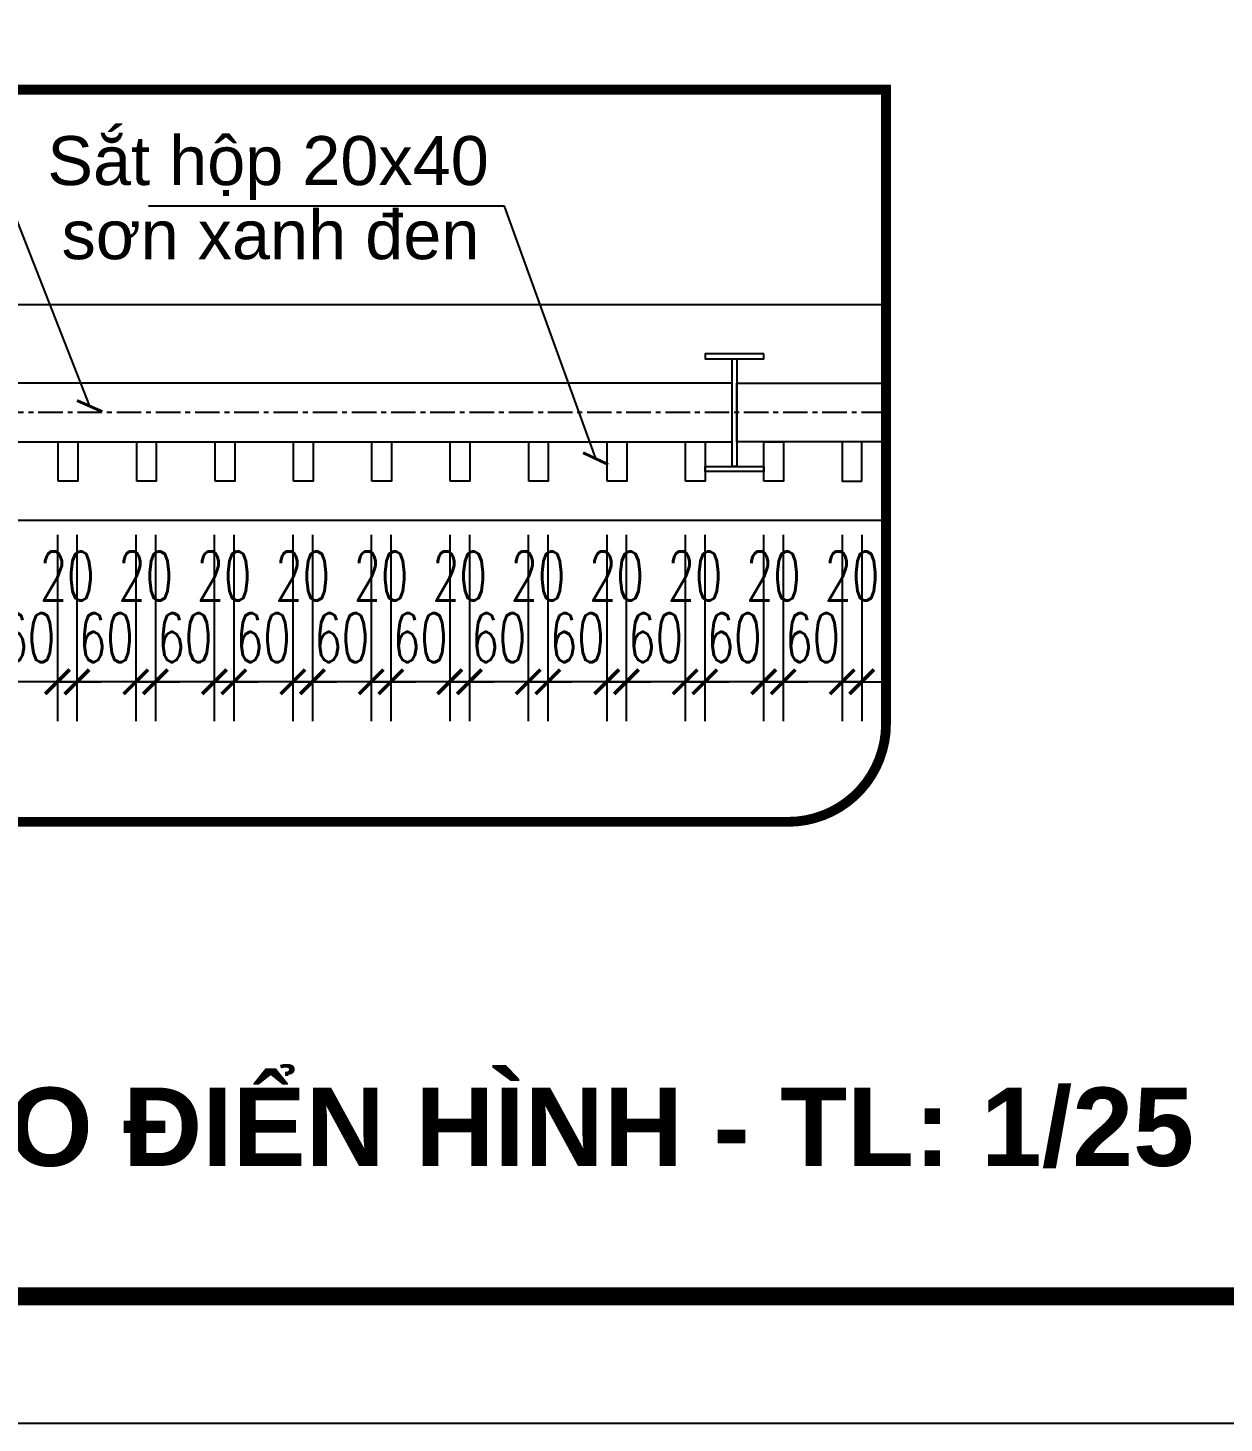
# Model space of a CAD drawing. Header units: millimetres. Extents: x -229618 to 2906, y -178063 to 96806.
# Drawn here: x -131605 to -129163, y -78701 to -75853 of the extents above; entities that cross this region are included whole.
import ezdxf
from ezdxf.enums import TextEntityAlignment as Align

# ---------------------------------------------------------------- set-up
doc = ezdxf.new("R2010")
doc.units = ezdxf.units.MM
doc.header["$LTSCALE"] = 200
doc.header["$MEASUREMENT"] = 0
doc.header["$PDMODE"] = 3
doc.header["$PDSIZE"] = 50
doc.linetypes.add('CENTER', pattern=[2, 1.25, -0.25, 0.25, -0.25])
doc.linetypes.add('DASHED2', pattern=[0.375, 0.25, -0.125])
doc.layers.get('0').update_dxf_attribs({"color": 95, "linetype": 'CONTINUOUS'})
doc.layers.get('DEFPOINTS').update_dxf_attribs({"linetype": 'CONTINUOUS'})
for name, color, linetype in [('CUA', 145, 'CONTINUOUS'), ('DIM', 251, 'CONTINUOUS'), ('KHUNGTEN', 7, 'CONTINUOUS'), ('NETTHAY', 252, 'CONTINUOUS'), ('TEXT', 33, 'CONTINUOUS'), ('TRUC', 251, 'CENTER')]:
    doc.layers.add(name, color=color, linetype=linetype)
doc.layers.add('in', color=203, linetype='CONTINUOUS', lineweight=5, plot=False)
doc.layers.add('khuat', color=8, linetype='DASHED2', lineweight=15)
doc.layers.add('thay', color=7, linetype='CONTINUOUS', lineweight=18)
doc.styles.add('Aria H B iso', font='Vharialb_0.ttf')
doc.styles.add('Arial iso', font='vnarial_0.ttf')
doc.styles.add('Scale', font='vnsimli.shx', dxfattribs={"width": 0.65, "bigfont": 'bigfont.shx'})
doc.dimstyles.new('Scale', dxfattribs={"dimscale": 75, "dimtxt": 2, "dimasz": 1, "dimexe": 1.6, "dimexo": 0, "dimgap": 0.8, "dimtad": 1, "dimdec": 0, "dimzin": 0, "dimdsep": 46, "dimtxsty": 'Scale', "dimblk": 'ARCHTICK', "dimcen": 0.1, "dimdle": 1, "dimclrd": 256, "dimclre": 256, "dimclrt": 3, "dimadec": 0, "dimazin": 0, "dimtfac": 1, "dimtdec": 0, "dimtix": 1, "dimtmove": 2, "dimatfit": 3, "dimldrblk": 'ARCHTICK', "dimfxl": 0, "dimtolj": 1, "dimtzin": 0, "dimarcsym": 0})

# ---------------------------------------------------------------- blocks, each defined once
blk = doc.blocks.new('KhungA3')
at = {"layer": 'DEFPOINTS', "color": 8}
blk.add_lwpolyline([(-3.738, 3.813), (416.305, 3.813), (416.305, 300.813), (-3.738, 300.813)], close=True, dxfattribs=at)
at = {"layer": 'KHUNGTEN', "color": 4, "const_width": 0.724}
blk.add_lwpolyline([(7.542, 8.987), (411.131, 8.987), (411.131, 295.639), (7.542, 295.639)], close=True, dxfattribs=at)
blk = doc.blocks.new('_ArchTick')
at = {"color": 0, "linetype": 'ByBlock', "const_width": 0.15}
blk.add_lwpolyline([(-0.5, -0.5), (0.5, 0.5)], dxfattribs=at)
blk = doc.blocks.new('*D1469')
at = {"layer": 'DEFPOINTS', "color": 0, "linetype": 'Continuous'}
for p in [(-130063, -76888), (-129942.8, -76888), (-130063, -77187.7)]:
    blk.add_point(p, dxfattribs=at)
at = {"layer": 'DIM', "linetype": 'Continuous', "lineweight": -2}
for p, q in [((-130063, -76888), (-130063, -77267.7)), ((-129942.8, -76888), (-129942.8, -77267.7)), ((-130063, -77187.7), (-130113, -77187.7)), ((-129942.8, -77187.7), (-130063, -77187.7)), ((-129942.8, -77187.7), (-129892.8, -77187.7))]:
    blk.add_line(p, q, dxfattribs=at)
at = {"layer": 'DIM', "linetype": 'Continuous', "lineweight": -2, "xscale": 50, "yscale": 50, "zscale": 50}
blk.add_blockref('_ArchTick', (-130063, -77187.7), dxfattribs=at)
at = {"layer": 'DIM', "linetype": 'Continuous', "lineweight": -2, "xscale": 50, "yscale": 50, "zscale": 50, "rotation": 180}
blk.add_blockref('_ArchTick', (-129942.8, -77187.7), dxfattribs=at)
at = {"layer": 'DIM', "color": 3, "linetype": 'Continuous', "insert": (-130002.9, -77097.7), "char_height": 100, "attachment_point": 5, "style": 'Scale'}
blk.add_mtext('\\A1;60', dxfattribs=at)
blk = doc.blocks.new('*D1470')
at = {"layer": 'DEFPOINTS', "color": 0, "linetype": 'Continuous'}
for p in [(-129942.8, -76888), (-129902.8, -76888), (-129942.8, -77187.7)]:
    blk.add_point(p, dxfattribs=at)
at = {"layer": 'DIM', "linetype": 'Continuous', "lineweight": -2}
for p, q in [((-129942.8, -76888), (-129942.8, -77267.7)), ((-129902.8, -76888), (-129902.8, -77267.7)), ((-129942.8, -77187.7), (-129992.8, -77187.7)), ((-129902.8, -77187.7), (-129942.8, -77187.7)), ((-129902.8, -77187.7), (-129852.8, -77187.7))]:
    blk.add_line(p, q, dxfattribs=at)
at = {"layer": 'DIM', "linetype": 'Continuous', "lineweight": -2, "xscale": 50, "yscale": 50, "zscale": 50}
blk.add_blockref('_ArchTick', (-129942.8, -77187.7), dxfattribs=at)
at = {"layer": 'DIM', "linetype": 'Continuous', "lineweight": -2, "xscale": 50, "yscale": 50, "zscale": 50, "rotation": 180}
blk.add_blockref('_ArchTick', (-129902.8, -77187.7), dxfattribs=at)
at = {"layer": 'DIM', "color": 3, "linetype": 'Continuous', "insert": (-129922.8, -76972.1), "char_height": 100, "attachment_point": 5, "style": 'Scale'}
blk.add_mtext('\\A1;20', dxfattribs=at)
blk = doc.blocks.new('*D1471')
at = {"layer": 'DEFPOINTS', "color": 0, "linetype": 'Continuous'}
for p in [(-130223.1, -76888), (-130103, -76888), (-130223.1, -77187.7)]:
    blk.add_point(p, dxfattribs=at)
at = {"layer": 'DIM', "linetype": 'Continuous', "lineweight": -2}
for p, q in [((-130223.1, -76888), (-130223.1, -77267.7)), ((-130103, -76888), (-130103, -77267.7)), ((-130223.1, -77187.7), (-130273.1, -77187.7)), ((-130103, -77187.7), (-130223.1, -77187.7)), ((-130103, -77187.7), (-130053, -77187.7))]:
    blk.add_line(p, q, dxfattribs=at)
at = {"layer": 'DIM', "linetype": 'Continuous', "lineweight": -2, "xscale": 50, "yscale": 50, "zscale": 50}
blk.add_blockref('_ArchTick', (-130223.1, -77187.7), dxfattribs=at)
at = {"layer": 'DIM', "linetype": 'Continuous', "lineweight": -2, "xscale": 50, "yscale": 50, "zscale": 50, "rotation": 180}
blk.add_blockref('_ArchTick', (-130103, -77187.7), dxfattribs=at)
at = {"layer": 'DIM', "color": 3, "linetype": 'Continuous', "insert": (-130163.1, -77097.7), "char_height": 100, "attachment_point": 5, "style": 'Scale'}
blk.add_mtext('\\A1;60', dxfattribs=at)
blk = doc.blocks.new('*D1472')
at = {"layer": 'DEFPOINTS', "color": 0, "linetype": 'Continuous'}
for p in [(-130103, -76888), (-130063, -76888), (-130103, -77187.7)]:
    blk.add_point(p, dxfattribs=at)
at = {"layer": 'DIM', "linetype": 'Continuous', "lineweight": -2}
for p, q in [((-130103, -76888), (-130103, -77267.7)), ((-130063, -76888), (-130063, -77267.7)), ((-130103, -77187.7), (-130153, -77187.7)), ((-130063, -77187.7), (-130103, -77187.7)), ((-130063, -77187.7), (-130013, -77187.7))]:
    blk.add_line(p, q, dxfattribs=at)
at = {"layer": 'DIM', "linetype": 'Continuous', "lineweight": -2, "xscale": 50, "yscale": 50, "zscale": 50}
blk.add_blockref('_ArchTick', (-130103, -77187.7), dxfattribs=at)
at = {"layer": 'DIM', "linetype": 'Continuous', "lineweight": -2, "xscale": 50, "yscale": 50, "zscale": 50, "rotation": 180}
blk.add_blockref('_ArchTick', (-130063, -77187.7), dxfattribs=at)
at = {"layer": 'DIM', "color": 3, "linetype": 'Continuous', "insert": (-130083, -76972.1), "char_height": 100, "attachment_point": 5, "style": 'Scale'}
blk.add_mtext('\\A1;20', dxfattribs=at)
blk = doc.blocks.new('*D1473')
at = {"layer": 'DEFPOINTS', "color": 0, "linetype": 'Continuous'}
for p in [(-130383.3, -76888), (-130263.1, -76888), (-130383.3, -77187.7)]:
    blk.add_point(p, dxfattribs=at)
at = {"layer": 'DIM', "linetype": 'Continuous', "lineweight": -2}
for p, q in [((-130383.3, -76888), (-130383.3, -77267.7)), ((-130263.1, -76888), (-130263.1, -77267.7)), ((-130383.3, -77187.7), (-130433.3, -77187.7)), ((-130263.1, -77187.7), (-130383.3, -77187.7)), ((-130263.1, -77187.7), (-130213.1, -77187.7))]:
    blk.add_line(p, q, dxfattribs=at)
at = {"layer": 'DIM', "linetype": 'Continuous', "lineweight": -2, "xscale": 50, "yscale": 50, "zscale": 50}
blk.add_blockref('_ArchTick', (-130383.3, -77187.7), dxfattribs=at)
at = {"layer": 'DIM', "linetype": 'Continuous', "lineweight": -2, "xscale": 50, "yscale": 50, "zscale": 50, "rotation": 180}
blk.add_blockref('_ArchTick', (-130263.1, -77187.7), dxfattribs=at)
at = {"layer": 'DIM', "color": 3, "linetype": 'Continuous', "insert": (-130323.2, -77097.7), "char_height": 100, "attachment_point": 5, "style": 'Scale'}
blk.add_mtext('\\A1;60', dxfattribs=at)
blk = doc.blocks.new('*D1474')
at = {"layer": 'DEFPOINTS', "color": 0, "linetype": 'Continuous'}
for p in [(-130263.1, -76888), (-130223.1, -76888), (-130263.1, -77187.7)]:
    blk.add_point(p, dxfattribs=at)
at = {"layer": 'DIM', "linetype": 'Continuous', "lineweight": -2}
for p, q in [((-130263.1, -76888), (-130263.1, -77267.7)), ((-130223.1, -76888), (-130223.1, -77267.7)), ((-130263.1, -77187.7), (-130313.1, -77187.7)), ((-130223.1, -77187.7), (-130263.1, -77187.7)), ((-130223.1, -77187.7), (-130173.1, -77187.7))]:
    blk.add_line(p, q, dxfattribs=at)
at = {"layer": 'DIM', "linetype": 'Continuous', "lineweight": -2, "xscale": 50, "yscale": 50, "zscale": 50}
blk.add_blockref('_ArchTick', (-130263.1, -77187.7), dxfattribs=at)
at = {"layer": 'DIM', "linetype": 'Continuous', "lineweight": -2, "xscale": 50, "yscale": 50, "zscale": 50, "rotation": 180}
blk.add_blockref('_ArchTick', (-130223.1, -77187.7), dxfattribs=at)
at = {"layer": 'DIM', "color": 3, "linetype": 'Continuous', "insert": (-130243.1, -76972.1), "char_height": 100, "attachment_point": 5, "style": 'Scale'}
blk.add_mtext('\\A1;20', dxfattribs=at)
blk = doc.blocks.new('*D1475')
at = {"layer": 'DEFPOINTS', "color": 0, "linetype": 'Continuous'}
for p in [(-130543.5, -76888), (-130423.3, -76888), (-130543.5, -77187.7)]:
    blk.add_point(p, dxfattribs=at)
at = {"layer": 'DIM', "linetype": 'Continuous', "lineweight": -2}
for p, q in [((-130543.5, -76888), (-130543.5, -77267.7)), ((-130423.3, -76888), (-130423.3, -77267.7)), ((-130543.5, -77187.7), (-130593.5, -77187.7)), ((-130423.3, -77187.7), (-130543.5, -77187.7)), ((-130423.3, -77187.7), (-130373.3, -77187.7))]:
    blk.add_line(p, q, dxfattribs=at)
at = {"layer": 'DIM', "linetype": 'Continuous', "lineweight": -2, "xscale": 50, "yscale": 50, "zscale": 50}
blk.add_blockref('_ArchTick', (-130543.5, -77187.7), dxfattribs=at)
at = {"layer": 'DIM', "linetype": 'Continuous', "lineweight": -2, "xscale": 50, "yscale": 50, "zscale": 50, "rotation": 180}
blk.add_blockref('_ArchTick', (-130423.3, -77187.7), dxfattribs=at)
at = {"layer": 'DIM', "color": 3, "linetype": 'Continuous', "insert": (-130483.4, -77097.7), "char_height": 100, "attachment_point": 5, "style": 'Scale'}
blk.add_mtext('\\A1;60', dxfattribs=at)
blk = doc.blocks.new('*D1476')
at = {"layer": 'DEFPOINTS', "color": 0, "linetype": 'Continuous'}
for p in [(-130423.3, -76888), (-130383.3, -76888), (-130423.3, -77187.7)]:
    blk.add_point(p, dxfattribs=at)
at = {"layer": 'DIM', "linetype": 'Continuous', "lineweight": -2}
for p, q in [((-130423.3, -76888), (-130423.3, -77267.7)), ((-130383.3, -76888), (-130383.3, -77267.7)), ((-130423.3, -77187.7), (-130473.3, -77187.7)), ((-130383.3, -77187.7), (-130423.3, -77187.7)), ((-130383.3, -77187.7), (-130333.3, -77187.7))]:
    blk.add_line(p, q, dxfattribs=at)
at = {"layer": 'DIM', "linetype": 'Continuous', "lineweight": -2, "xscale": 50, "yscale": 50, "zscale": 50}
blk.add_blockref('_ArchTick', (-130423.3, -77187.7), dxfattribs=at)
at = {"layer": 'DIM', "linetype": 'Continuous', "lineweight": -2, "xscale": 50, "yscale": 50, "zscale": 50, "rotation": 180}
blk.add_blockref('_ArchTick', (-130383.3, -77187.7), dxfattribs=at)
at = {"layer": 'DIM', "color": 3, "linetype": 'Continuous', "insert": (-130403.3, -76972.1), "char_height": 100, "attachment_point": 5, "style": 'Scale'}
blk.add_mtext('\\A1;20', dxfattribs=at)
blk = doc.blocks.new('*D1477')
at = {"layer": 'DEFPOINTS', "color": 0, "linetype": 'Continuous'}
for p in [(-130703.6, -76888), (-130583.5, -76888), (-130703.6, -77187.7)]:
    blk.add_point(p, dxfattribs=at)
at = {"layer": 'DIM', "linetype": 'Continuous', "lineweight": -2}
for p, q in [((-130703.6, -76888), (-130703.6, -77267.7)), ((-130583.5, -76888), (-130583.5, -77267.7)), ((-130703.6, -77187.7), (-130753.6, -77187.7)), ((-130583.5, -77187.7), (-130703.6, -77187.7)), ((-130583.5, -77187.7), (-130533.5, -77187.7))]:
    blk.add_line(p, q, dxfattribs=at)
at = {"layer": 'DIM', "linetype": 'Continuous', "lineweight": -2, "xscale": 50, "yscale": 50, "zscale": 50}
blk.add_blockref('_ArchTick', (-130703.6, -77187.7), dxfattribs=at)
at = {"layer": 'DIM', "linetype": 'Continuous', "lineweight": -2, "xscale": 50, "yscale": 50, "zscale": 50, "rotation": 180}
blk.add_blockref('_ArchTick', (-130583.5, -77187.7), dxfattribs=at)
at = {"layer": 'DIM', "color": 3, "linetype": 'Continuous', "insert": (-130643.5, -77097.7), "char_height": 100, "attachment_point": 5, "style": 'Scale'}
blk.add_mtext('\\A1;60', dxfattribs=at)
blk = doc.blocks.new('*D1478')
at = {"layer": 'DEFPOINTS', "color": 0, "linetype": 'Continuous'}
for p in [(-130583.5, -76888), (-130543.5, -76888), (-130583.5, -77187.7)]:
    blk.add_point(p, dxfattribs=at)
at = {"layer": 'DIM', "linetype": 'Continuous', "lineweight": -2}
for p, q in [((-130583.5, -76888), (-130583.5, -77267.7)), ((-130543.5, -76888), (-130543.5, -77267.7)), ((-130583.5, -77187.7), (-130633.5, -77187.7)), ((-130543.5, -77187.7), (-130583.5, -77187.7)), ((-130543.5, -77187.7), (-130493.5, -77187.7))]:
    blk.add_line(p, q, dxfattribs=at)
at = {"layer": 'DIM', "linetype": 'Continuous', "lineweight": -2, "xscale": 50, "yscale": 50, "zscale": 50}
blk.add_blockref('_ArchTick', (-130583.5, -77187.7), dxfattribs=at)
at = {"layer": 'DIM', "linetype": 'Continuous', "lineweight": -2, "xscale": 50, "yscale": 50, "zscale": 50, "rotation": 180}
blk.add_blockref('_ArchTick', (-130543.5, -77187.7), dxfattribs=at)
at = {"layer": 'DIM', "color": 3, "linetype": 'Continuous', "insert": (-130563.5, -76972.1), "char_height": 100, "attachment_point": 5, "style": 'Scale'}
blk.add_mtext('\\A1;20', dxfattribs=at)
blk = doc.blocks.new('*D1479')
at = {"layer": 'DEFPOINTS', "color": 0, "linetype": 'Continuous'}
for p in [(-130863.8, -76888), (-130743.6, -76888), (-130863.8, -77187.7)]:
    blk.add_point(p, dxfattribs=at)
at = {"layer": 'DIM', "linetype": 'Continuous', "lineweight": -2}
for p, q in [((-130863.8, -76888), (-130863.8, -77267.7)), ((-130743.6, -76888), (-130743.6, -77267.7)), ((-130863.8, -77187.7), (-130913.8, -77187.7)), ((-130743.6, -77187.7), (-130863.8, -77187.7)), ((-130743.6, -77187.7), (-130693.6, -77187.7))]:
    blk.add_line(p, q, dxfattribs=at)
at = {"layer": 'DIM', "linetype": 'Continuous', "lineweight": -2, "xscale": 50, "yscale": 50, "zscale": 50}
blk.add_blockref('_ArchTick', (-130863.8, -77187.7), dxfattribs=at)
at = {"layer": 'DIM', "linetype": 'Continuous', "lineweight": -2, "xscale": 50, "yscale": 50, "zscale": 50, "rotation": 180}
blk.add_blockref('_ArchTick', (-130743.6, -77187.7), dxfattribs=at)
at = {"layer": 'DIM', "color": 3, "linetype": 'Continuous', "insert": (-130803.7, -77097.7), "char_height": 100, "attachment_point": 5, "style": 'Scale'}
blk.add_mtext('\\A1;60', dxfattribs=at)
blk = doc.blocks.new('*D1480')
at = {"layer": 'DEFPOINTS', "color": 0, "linetype": 'Continuous'}
for p in [(-130743.6, -76888), (-130703.6, -76888), (-130743.6, -77187.7)]:
    blk.add_point(p, dxfattribs=at)
at = {"layer": 'DIM', "linetype": 'Continuous', "lineweight": -2}
for p, q in [((-130743.6, -76888), (-130743.6, -77267.7)), ((-130703.6, -76888), (-130703.6, -77267.7)), ((-130743.6, -77187.7), (-130793.6, -77187.7)), ((-130703.6, -77187.7), (-130743.6, -77187.7)), ((-130703.6, -77187.7), (-130653.6, -77187.7))]:
    blk.add_line(p, q, dxfattribs=at)
at = {"layer": 'DIM', "linetype": 'Continuous', "lineweight": -2, "xscale": 50, "yscale": 50, "zscale": 50}
blk.add_blockref('_ArchTick', (-130743.6, -77187.7), dxfattribs=at)
at = {"layer": 'DIM', "linetype": 'Continuous', "lineweight": -2, "xscale": 50, "yscale": 50, "zscale": 50, "rotation": 180}
blk.add_blockref('_ArchTick', (-130703.6, -77187.7), dxfattribs=at)
at = {"layer": 'DIM', "color": 3, "linetype": 'Continuous', "insert": (-130723.6, -76972.1), "char_height": 100, "attachment_point": 5, "style": 'Scale'}
blk.add_mtext('\\A1;20', dxfattribs=at)
blk = doc.blocks.new('*D1481')
at = {"layer": 'DEFPOINTS', "color": 0, "linetype": 'Continuous'}
for p in [(-131023.9, -76888), (-130903.8, -76888), (-131023.9, -77187.7)]:
    blk.add_point(p, dxfattribs=at)
at = {"layer": 'DIM', "linetype": 'Continuous', "lineweight": -2}
for p, q in [((-131023.9, -76888), (-131023.9, -77267.7)), ((-130903.8, -76888), (-130903.8, -77267.7)), ((-131023.9, -77187.7), (-131073.9, -77187.7)), ((-130903.8, -77187.7), (-131023.9, -77187.7)), ((-130903.8, -77187.7), (-130853.8, -77187.7))]:
    blk.add_line(p, q, dxfattribs=at)
at = {"layer": 'DIM', "linetype": 'Continuous', "lineweight": -2, "xscale": 50, "yscale": 50, "zscale": 50}
blk.add_blockref('_ArchTick', (-131023.9, -77187.7), dxfattribs=at)
at = {"layer": 'DIM', "linetype": 'Continuous', "lineweight": -2, "xscale": 50, "yscale": 50, "zscale": 50, "rotation": 180}
blk.add_blockref('_ArchTick', (-130903.8, -77187.7), dxfattribs=at)
at = {"layer": 'DIM', "color": 3, "linetype": 'Continuous', "insert": (-130963.9, -77097.7), "char_height": 100, "attachment_point": 5, "style": 'Scale'}
blk.add_mtext('\\A1;60', dxfattribs=at)
blk = doc.blocks.new('*D1482')
at = {"layer": 'DEFPOINTS', "color": 0, "linetype": 'Continuous'}
for p in [(-130903.8, -76888), (-130863.8, -76888), (-130903.8, -77187.7)]:
    blk.add_point(p, dxfattribs=at)
at = {"layer": 'DIM', "linetype": 'Continuous', "lineweight": -2}
for p, q in [((-130903.8, -76888), (-130903.8, -77267.7)), ((-130863.8, -76888), (-130863.8, -77267.7)), ((-130903.8, -77187.7), (-130953.8, -77187.7)), ((-130863.8, -77187.7), (-130903.8, -77187.7)), ((-130863.8, -77187.7), (-130813.8, -77187.7))]:
    blk.add_line(p, q, dxfattribs=at)
at = {"layer": 'DIM', "linetype": 'Continuous', "lineweight": -2, "xscale": 50, "yscale": 50, "zscale": 50}
blk.add_blockref('_ArchTick', (-130903.8, -77187.7), dxfattribs=at)
at = {"layer": 'DIM', "linetype": 'Continuous', "lineweight": -2, "xscale": 50, "yscale": 50, "zscale": 50, "rotation": 180}
blk.add_blockref('_ArchTick', (-130863.8, -77187.7), dxfattribs=at)
at = {"layer": 'DIM', "color": 3, "linetype": 'Continuous', "insert": (-130883.8, -76972.1), "char_height": 100, "attachment_point": 5, "style": 'Scale'}
blk.add_mtext('\\A1;20', dxfattribs=at)
blk = doc.blocks.new('*D1483')
at = {"layer": 'DEFPOINTS', "color": 0, "linetype": 'Continuous'}
for p in [(-131184.1, -76888), (-131063.9, -76888), (-131184.1, -77187.7)]:
    blk.add_point(p, dxfattribs=at)
at = {"layer": 'DIM', "linetype": 'Continuous', "lineweight": -2}
for p, q in [((-131184.1, -76888), (-131184.1, -77267.7)), ((-131063.9, -76888), (-131063.9, -77267.7)), ((-131184.1, -77187.7), (-131234.1, -77187.7)), ((-131063.9, -77187.7), (-131184.1, -77187.7)), ((-131063.9, -77187.7), (-131013.9, -77187.7))]:
    blk.add_line(p, q, dxfattribs=at)
at = {"layer": 'DIM', "linetype": 'Continuous', "lineweight": -2, "xscale": 50, "yscale": 50, "zscale": 50}
blk.add_blockref('_ArchTick', (-131184.1, -77187.7), dxfattribs=at)
at = {"layer": 'DIM', "linetype": 'Continuous', "lineweight": -2, "xscale": 50, "yscale": 50, "zscale": 50, "rotation": 180}
blk.add_blockref('_ArchTick', (-131063.9, -77187.7), dxfattribs=at)
at = {"layer": 'DIM', "color": 3, "linetype": 'Continuous', "insert": (-131124, -77097.7), "char_height": 100, "attachment_point": 5, "style": 'Scale'}
blk.add_mtext('\\A1;60', dxfattribs=at)
blk = doc.blocks.new('*D1484')
at = {"layer": 'DEFPOINTS', "color": 0, "linetype": 'Continuous'}
for p in [(-131063.9, -76888), (-131023.9, -76888), (-131063.9, -77187.7)]:
    blk.add_point(p, dxfattribs=at)
at = {"layer": 'DIM', "linetype": 'Continuous', "lineweight": -2}
for p, q in [((-131063.9, -76888), (-131063.9, -77267.7)), ((-131023.9, -76888), (-131023.9, -77267.7)), ((-131063.9, -77187.7), (-131113.9, -77187.7)), ((-131023.9, -77187.7), (-131063.9, -77187.7)), ((-131023.9, -77187.7), (-130973.9, -77187.7))]:
    blk.add_line(p, q, dxfattribs=at)
at = {"layer": 'DIM', "linetype": 'Continuous', "lineweight": -2, "xscale": 50, "yscale": 50, "zscale": 50}
blk.add_blockref('_ArchTick', (-131063.9, -77187.7), dxfattribs=at)
at = {"layer": 'DIM', "linetype": 'Continuous', "lineweight": -2, "xscale": 50, "yscale": 50, "zscale": 50, "rotation": 180}
blk.add_blockref('_ArchTick', (-131023.9, -77187.7), dxfattribs=at)
at = {"layer": 'DIM', "color": 3, "linetype": 'Continuous', "insert": (-131043.9, -76972.1), "char_height": 100, "attachment_point": 5, "style": 'Scale'}
blk.add_mtext('\\A1;20', dxfattribs=at)
blk = doc.blocks.new('*D1485')
at = {"layer": 'DEFPOINTS', "color": 0, "linetype": 'Continuous'}
for p in [(-131344.3, -76888), (-131224.1, -76888), (-131344.3, -77187.7)]:
    blk.add_point(p, dxfattribs=at)
at = {"layer": 'DIM', "linetype": 'Continuous', "lineweight": -2}
for p, q in [((-131344.3, -76888), (-131344.3, -77267.7)), ((-131224.1, -76888), (-131224.1, -77267.7)), ((-131344.3, -77187.7), (-131394.3, -77187.7)), ((-131224.1, -77187.7), (-131344.3, -77187.7)), ((-131224.1, -77187.7), (-131174.1, -77187.7))]:
    blk.add_line(p, q, dxfattribs=at)
at = {"layer": 'DIM', "linetype": 'Continuous', "lineweight": -2, "xscale": 50, "yscale": 50, "zscale": 50}
blk.add_blockref('_ArchTick', (-131344.3, -77187.7), dxfattribs=at)
at = {"layer": 'DIM', "linetype": 'Continuous', "lineweight": -2, "xscale": 50, "yscale": 50, "zscale": 50, "rotation": 180}
blk.add_blockref('_ArchTick', (-131224.1, -77187.7), dxfattribs=at)
at = {"layer": 'DIM', "color": 3, "linetype": 'Continuous', "insert": (-131284.2, -77097.7), "char_height": 100, "attachment_point": 5, "style": 'Scale'}
blk.add_mtext('\\A1;60', dxfattribs=at)
blk = doc.blocks.new('*D1486')
at = {"layer": 'DEFPOINTS', "color": 0, "linetype": 'Continuous'}
for p in [(-131224.1, -76888), (-131184.1, -76888), (-131224.1, -77187.7)]:
    blk.add_point(p, dxfattribs=at)
at = {"layer": 'DIM', "linetype": 'Continuous', "lineweight": -2}
for p, q in [((-131224.1, -76888), (-131224.1, -77267.7)), ((-131184.1, -76888), (-131184.1, -77267.7)), ((-131224.1, -77187.7), (-131274.1, -77187.7)), ((-131184.1, -77187.7), (-131224.1, -77187.7)), ((-131184.1, -77187.7), (-131134.1, -77187.7))]:
    blk.add_line(p, q, dxfattribs=at)
at = {"layer": 'DIM', "linetype": 'Continuous', "lineweight": -2, "xscale": 50, "yscale": 50, "zscale": 50}
blk.add_blockref('_ArchTick', (-131224.1, -77187.7), dxfattribs=at)
at = {"layer": 'DIM', "linetype": 'Continuous', "lineweight": -2, "xscale": 50, "yscale": 50, "zscale": 50, "rotation": 180}
blk.add_blockref('_ArchTick', (-131184.1, -77187.7), dxfattribs=at)
at = {"layer": 'DIM', "color": 3, "linetype": 'Continuous', "insert": (-131204.1, -76972.1), "char_height": 100, "attachment_point": 5, "style": 'Scale'}
blk.add_mtext('\\A1;20', dxfattribs=at)
blk = doc.blocks.new('*D1487')
at = {"layer": 'DEFPOINTS', "color": 0, "linetype": 'Continuous'}
for p in [(-131504.4, -76888), (-131384.3, -76888), (-131504.4, -77187.7)]:
    blk.add_point(p, dxfattribs=at)
at = {"layer": 'DIM', "linetype": 'Continuous', "lineweight": -2}
for p, q in [((-131504.4, -76888), (-131504.4, -77267.7)), ((-131384.3, -76888), (-131384.3, -77267.7)), ((-131504.4, -77187.7), (-131554.4, -77187.7)), ((-131384.3, -77187.7), (-131504.4, -77187.7)), ((-131384.3, -77187.7), (-131334.3, -77187.7))]:
    blk.add_line(p, q, dxfattribs=at)
at = {"layer": 'DIM', "linetype": 'Continuous', "lineweight": -2, "xscale": 50, "yscale": 50, "zscale": 50}
blk.add_blockref('_ArchTick', (-131504.4, -77187.7), dxfattribs=at)
at = {"layer": 'DIM', "linetype": 'Continuous', "lineweight": -2, "xscale": 50, "yscale": 50, "zscale": 50, "rotation": 180}
blk.add_blockref('_ArchTick', (-131384.3, -77187.7), dxfattribs=at)
at = {"layer": 'DIM', "color": 3, "linetype": 'Continuous', "insert": (-131444.3, -77097.7), "char_height": 100, "attachment_point": 5, "style": 'Scale'}
blk.add_mtext('\\A1;60', dxfattribs=at)
blk = doc.blocks.new('*D1488')
at = {"layer": 'DEFPOINTS', "color": 0, "linetype": 'Continuous'}
for p in [(-131384.3, -76888), (-131344.3, -76888), (-131384.3, -77187.7)]:
    blk.add_point(p, dxfattribs=at)
at = {"layer": 'DIM', "linetype": 'Continuous', "lineweight": -2}
for p, q in [((-131384.3, -76888), (-131384.3, -77267.7)), ((-131344.3, -76888), (-131344.3, -77267.7)), ((-131384.3, -77187.7), (-131434.3, -77187.7)), ((-131344.3, -77187.7), (-131384.3, -77187.7)), ((-131344.3, -77187.7), (-131294.3, -77187.7))]:
    blk.add_line(p, q, dxfattribs=at)
at = {"layer": 'DIM', "linetype": 'Continuous', "lineweight": -2, "xscale": 50, "yscale": 50, "zscale": 50}
blk.add_blockref('_ArchTick', (-131384.3, -77187.7), dxfattribs=at)
at = {"layer": 'DIM', "linetype": 'Continuous', "lineweight": -2, "xscale": 50, "yscale": 50, "zscale": 50, "rotation": 180}
blk.add_blockref('_ArchTick', (-131344.3, -77187.7), dxfattribs=at)
at = {"layer": 'DIM', "color": 3, "linetype": 'Continuous', "insert": (-131364.3, -76972.1), "char_height": 100, "attachment_point": 5, "style": 'Scale'}
blk.add_mtext('\\A1;20', dxfattribs=at)
blk = doc.blocks.new('*D1489')
at = {"layer": 'DEFPOINTS', "color": 0, "linetype": 'Continuous'}
for p in [(-131664.6, -76888), (-131544.4, -76888), (-131664.6, -77187.7)]:
    blk.add_point(p, dxfattribs=at)
at = {"layer": 'DIM', "linetype": 'Continuous', "lineweight": -2}
for p, q in [((-131664.6, -76888), (-131664.6, -77267.7)), ((-131544.4, -76888), (-131544.4, -77267.7)), ((-131664.6, -77187.7), (-131714.6, -77187.7)), ((-131544.4, -77187.7), (-131664.6, -77187.7)), ((-131544.4, -77187.7), (-131494.4, -77187.7))]:
    blk.add_line(p, q, dxfattribs=at)
at = {"layer": 'DIM', "linetype": 'Continuous', "lineweight": -2, "xscale": 50, "yscale": 50, "zscale": 50}
blk.add_blockref('_ArchTick', (-131664.6, -77187.7), dxfattribs=at)
at = {"layer": 'DIM', "linetype": 'Continuous', "lineweight": -2, "xscale": 50, "yscale": 50, "zscale": 50, "rotation": 180}
blk.add_blockref('_ArchTick', (-131544.4, -77187.7), dxfattribs=at)
at = {"layer": 'DIM', "color": 3, "linetype": 'Continuous', "insert": (-131604.5, -77097.7), "char_height": 100, "attachment_point": 5, "style": 'Scale'}
blk.add_mtext('\\A1;60', dxfattribs=at)
blk = doc.blocks.new('*D1490')
at = {"layer": 'DEFPOINTS', "color": 0, "linetype": 'Continuous'}
for p in [(-131544.4, -76888), (-131504.4, -76888), (-131544.4, -77187.7)]:
    blk.add_point(p, dxfattribs=at)
at = {"layer": 'DIM', "linetype": 'Continuous', "lineweight": -2}
for p, q in [((-131544.4, -76888), (-131544.4, -77267.7)), ((-131504.4, -76888), (-131504.4, -77267.7)), ((-131544.4, -77187.7), (-131594.4, -77187.7)), ((-131504.4, -77187.7), (-131544.4, -77187.7)), ((-131504.4, -77187.7), (-131454.4, -77187.7))]:
    blk.add_line(p, q, dxfattribs=at)
at = {"layer": 'DIM', "linetype": 'Continuous', "lineweight": -2, "xscale": 50, "yscale": 50, "zscale": 50}
blk.add_blockref('_ArchTick', (-131544.4, -77187.7), dxfattribs=at)
at = {"layer": 'DIM', "linetype": 'Continuous', "lineweight": -2, "xscale": 50, "yscale": 50, "zscale": 50, "rotation": 180}
blk.add_blockref('_ArchTick', (-131504.4, -77187.7), dxfattribs=at)
at = {"layer": 'DIM', "color": 3, "linetype": 'Continuous', "insert": (-131524.4, -76972.1), "char_height": 100, "attachment_point": 5, "style": 'Scale'}
blk.add_mtext('\\A1;20', dxfattribs=at)

msp = doc.modelspace()

# ---------------------------------------------------------------- linework, layer by layer
at = {"layer": 'CUA'}
for p, q in [((-129853.3, -76418.3), (-133043.1, -76418.3)), ((-129853.3, -76858.3), (-133043.1, -76858.3))]:
    msp.add_line(p, q, dxfattribs=at)
for points in [[(-132717.5, -76698.3), (-130167.5, -76698.3), (-130167.5, -76578.3), (-132717.5, -76578.3)], [(-129853.3, -76698.3), (-130157.5, -76698.3), (-130157.5, -76578.3), (-129853.3, -76578.3)]]:
    msp.add_lwpolyline(points, dxfattribs=at)
at = {"layer": 'in'}
msp.add_lwpolyline([(-147428.7, -63850.5), (-126426.6, -63850.5), (-126426.6, -78700.5), (-147428.7, -78700.5)], close=True, dxfattribs=at)
at = {"layer": 'khuat', "color": 5, "ltscale": 2, "const_width": 20}
msp.add_lwpolyline([(-129853.3, -75979.4), (-132843.1, -75979.4, 0.414214), (-133043.1, -76179.4), (-133043.1, -77473.5), (-130053.3, -77473.5, 0.414214), (-129853.3, -77273.5)], format="xyb", close=True, dxfattribs=at)
at = {"layer": 'NETTHAY'}
for points in [[(-131542.5, -76778.3), (-131542.5, -76698.3), (-131502.5, -76698.3), (-131502.5, -76778.3)], [(-131382.5, -76778.3), (-131382.5, -76698.3), (-131342.5, -76698.3), (-131342.5, -76778.3)], [(-131222.5, -76778.3), (-131222.5, -76698.3), (-131182.5, -76698.3), (-131182.5, -76778.3)], [(-131062.5, -76778.3), (-131062.5, -76698.3), (-131022.5, -76698.3), (-131022.5, -76778.3)], [(-130902.5, -76778.3), (-130902.5, -76698.3), (-130862.5, -76698.3), (-130862.5, -76778.3)], [(-130742.5, -76778.3), (-130742.5, -76698.3), (-130702.5, -76698.3), (-130702.5, -76778.3)], [(-130582.5, -76778.3), (-130582.5, -76698.3), (-130542.5, -76698.3), (-130542.5, -76778.3)], [(-130422.5, -76778.3), (-130422.5, -76698.3), (-130382.5, -76698.3), (-130382.5, -76778.3)], [(-130262.5, -76778.3), (-130262.5, -76698.3), (-130222.5, -76698.3), (-130222.5, -76778.3)], [(-130102.5, -76778.3), (-130102.5, -76698.3), (-130062.5, -76698.3), (-130062.5, -76778.3)], [(-129902.5, -76778.3), (-129902.5, -76698.3), (-129942.5, -76698.3), (-129942.5, -76778.3)]]:
    msp.add_lwpolyline(points, close=True, dxfattribs=at)
at = {"layer": 'TEXT'}
for points in [[(-130102.5, -76518.3), (-130222.5, -76518.3), (-130222.5, -76528.3), (-130102.5, -76528.3)], [(-130157.5, -76748.3), (-130167.5, -76748.3), (-130167.5, -76528.3), (-130157.5, -76528.3)], [(-130102.5, -76758.3), (-130222.5, -76758.3), (-130222.5, -76748.3), (-130102.5, -76748.3)]]:
    msp.add_lwpolyline(points, close=True, dxfattribs=at)
at = {"layer": 'TRUC', "ltscale": 0.2}
msp.add_line((-129853.3, -76638.3), (-133043.1, -76638.3), dxfattribs=at)

# ---------------------------------------------------------------- block references
at = {"layer": 'thay', "xscale": 50, "yscale": 50, "zscale": 50.00000000000006}
msp.add_blockref('KhungA3', (-147241.8, -78891.2), dxfattribs=at)

# ---------------------------------------------------------------- texts
at = {"layer": 'TEXT', "style": 'Arial iso'}
for s, p in [('S¾t hép 20x40', (-131564.8, -76174)), ('s¬n xanh ®en ', (-131535.8, -76325.2))]:
    msp.add_text(s, height=100, dxfattribs=at).set_placement(p)
at = {"layer": 'TEXT', "style": 'Aria H B iso'}
msp.add_text('chi tiÕt hµng rµo ®iÓn h×nh - TL: 1/25', height=160, dxfattribs=at).set_placement((-131453.4, -78175.8), align=Align.CENTER)

# ---------------------------------------------------------------- dimensions: what is measured, and where the dimension line sits
at = {"layer": 'DIM', "linetype": 'Continuous'}
for base, p1, p2, picture, middle in [((-131664.6, -77187.7), (-131544.4, -76888), (-131664.6, -76888), '*D1489', (-131604.5, -77097.7)), ((-131504.4, -77187.7), (-131384.3, -76888), (-131504.4, -76888), '*D1487', (-131444.3, -77097.7)), ((-131344.3, -77187.7), (-131224.1, -76888), (-131344.3, -76888), '*D1485', (-131284.2, -77097.7)), ((-131184.1, -77187.7), (-131063.9, -76888), (-131184.1, -76888), '*D1483', (-131124, -77097.7)), ((-131023.9, -77187.7), (-130903.8, -76888), (-131023.9, -76888), '*D1481', (-130963.9, -77097.7)), ((-130863.8, -77187.7), (-130743.6, -76888), (-130863.8, -76888), '*D1479', (-130803.7, -77097.7)), ((-130703.6, -77187.7), (-130583.5, -76888), (-130703.6, -76888), '*D1477', (-130643.5, -77097.7)), ((-130543.5, -77187.7), (-130423.3, -76888), (-130543.5, -76888), '*D1475', (-130483.4, -77097.7)), ((-130383.3, -77187.7), (-130263.1, -76888), (-130383.3, -76888), '*D1473', (-130323.2, -77097.7)), ((-130223.1, -77187.7), (-130103, -76888), (-130223.1, -76888), '*D1471', (-130163.1, -77097.7)), ((-130063, -77187.7), (-129942.8, -76888), (-130063, -76888), '*D1469', (-130002.9, -77097.7))]:
    dim = msp.add_linear_dim(base=base, p1=p1, p2=p2, angle=180, dimstyle='Scale', override={"dimscale": 50, "dimlfac": 0.5}, dxfattribs=at)
    dim.commit()
    dim.dimension.update_dxf_attribs({"geometry": picture, "text_midpoint": middle})
for base, p1, p2, picture, middle in [((-131544.4, -77187.7), (-131504.4, -76888), (-131544.4, -76888), '*D1490', (-131524.4, -76972.1)), ((-131384.3, -77187.7), (-131344.3, -76888), (-131384.3, -76888), '*D1488', (-131364.3, -76972.1)), ((-131224.1, -77187.7), (-131184.1, -76888), (-131224.1, -76888), '*D1486', (-131204.1, -76972.1)), ((-131063.9, -77187.7), (-131023.9, -76888), (-131063.9, -76888), '*D1484', (-131043.9, -76972.1)), ((-130903.8, -77187.7), (-130863.8, -76888), (-130903.8, -76888), '*D1482', (-130883.8, -76972.1)), ((-130743.6, -77187.7), (-130703.6, -76888), (-130743.6, -76888), '*D1480', (-130723.6, -76972.1)), ((-130583.5, -77187.7), (-130543.5, -76888), (-130583.5, -76888), '*D1478', (-130563.5, -76972.1)), ((-130423.3, -77187.7), (-130383.3, -76888), (-130423.3, -76888), '*D1476', (-130403.3, -76972.1)), ((-130263.1, -77187.7), (-130223.1, -76888), (-130263.1, -76888), '*D1474', (-130243.1, -76972.1)), ((-130103, -77187.7), (-130063, -76888), (-130103, -76888), '*D1472', (-130083, -76972.1)), ((-129942.8, -77187.7), (-129902.8, -76888), (-129942.8, -76888), '*D1470', (-129922.8, -76972.1))]:
    dim = msp.add_linear_dim(base=base, p1=p1, p2=p2, angle=180, dimstyle='Scale', override={"dimscale": 50, "dimlfac": 0.5}, dxfattribs=at)
    dim.commit()
    dim.dimension.update_dxf_attribs({"geometry": picture, "text_midpoint": middle, "dimtype": 160})

# ---------------------------------------------------------------- leaders
at = {"layer": 'DIM'}
for points in [[(-131478.4, -76625.1), (-131637.7, -76216.7), (-132438.6, -76216.7)], [(-130445.8, -76732.3), (-130631.6, -76217.1), (-131358.2, -76217.1)]]:
    msp.add_leader(points, dimstyle='Scale', override={"dimscale": 40, "dimgap": 0.7, "dimtad": 0}, dxfattribs=at)

doc.saveas('drawing.dxf')
